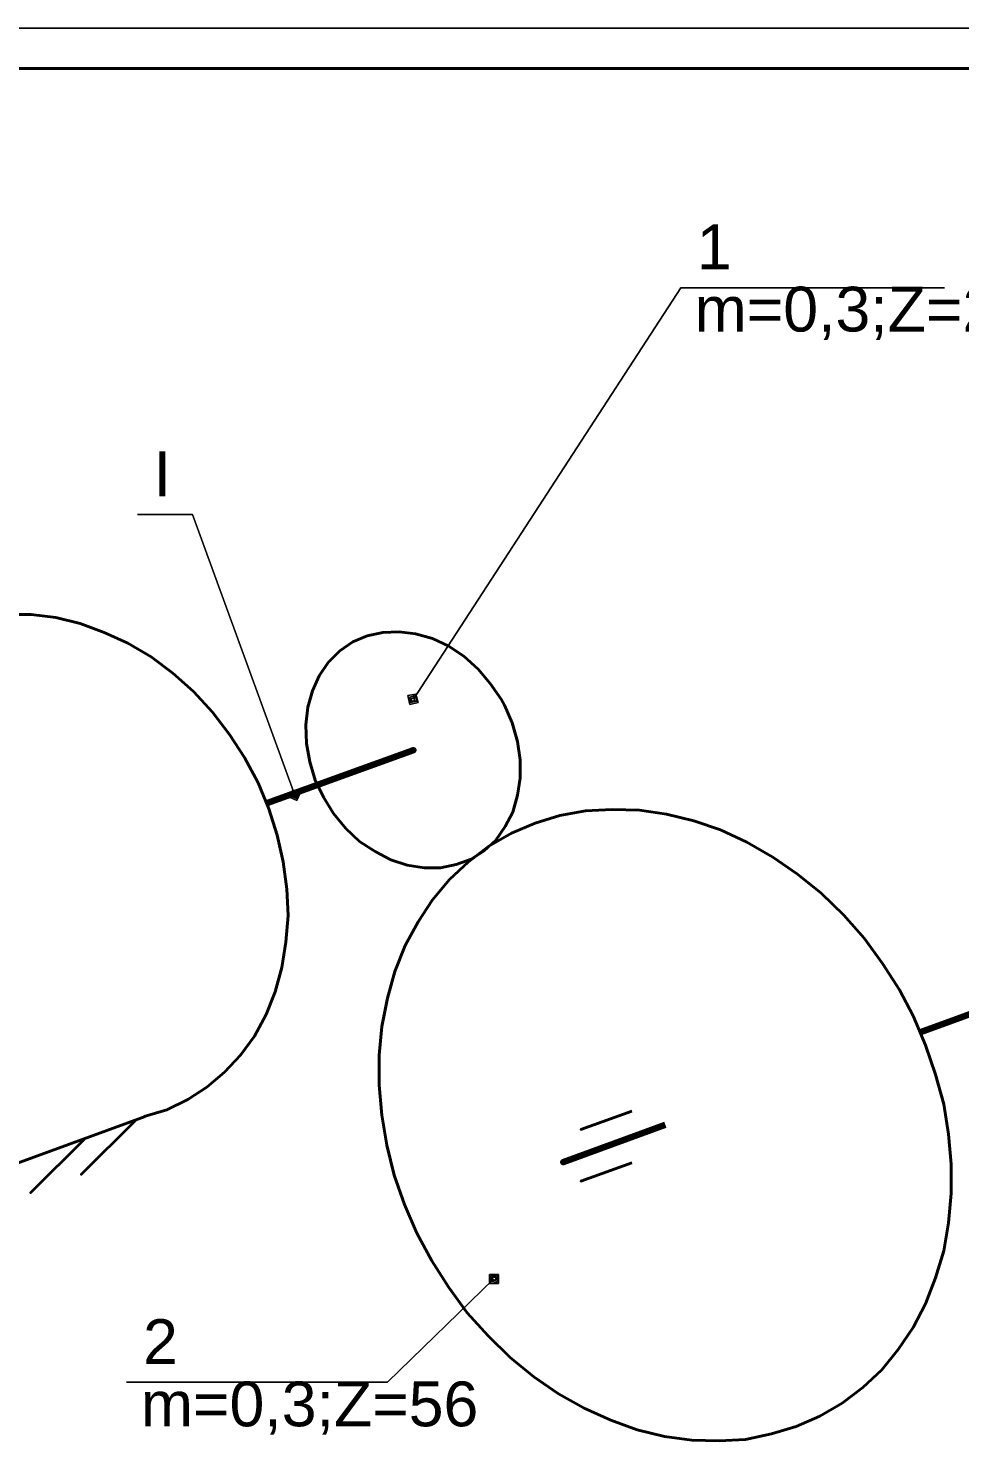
# Model space of a CAD drawing. Header units: millimetres. Extents: x 1 to 625, y 0 to 421.
# Drawn here: x 202.1 to 317.9, y 244.9 to 420.5 of the extents above; entities that cross this region are included whole.
import ezdxf

# ---------------------------------------------------------------- set-up
doc = ezdxf.new("R2010")
doc.units = ezdxf.units.MM
doc.layers.add('PDF _Геометрия', color=7, linetype='Continuous')
doc.layers.add('PDF _Текст', color=7, linetype='Continuous')
doc.layers.add('PDF _Сплошная заливка', color=7, linetype='Continuous', true_color=0xffffff)
doc.styles.add('PDF Arial', font='arial.ttf')

msp = doc.modelspace()

# ---------------------------------------------------------------- hatches: boundary and pattern name
at = {"layer": 'PDF _Сплошная заливка', "transparency": 33554559}
h = msp.add_hatch(color=256, dxfattribs=at)
h.paths.add_polyline_path([(285.16, 395.31), (289.14, 395.31)], flags=0)
h.paths.add_polyline_path([(285.16, 395.22), (289.14, 395.22)], flags=0)
h.paths.add_polyline_path([(285.16, 395.14), (289.14, 395.14)], flags=0)
h.paths.add_polyline_path([(285.16, 395.05), (289.14, 395.05)], flags=0)
h.paths.add_polyline_path([(285.16, 394.97), (289.14, 394.97)], flags=0)
h.paths.add_polyline_path([(285.16, 394.89), (289.14, 394.89)], flags=0)
h.paths.add_polyline_path([(285.16, 394.8), (289.14, 394.8)], flags=0)
h.paths.add_polyline_path([(285.16, 394.72), (289.14, 394.72)], flags=0)
h.paths.add_polyline_path([(285.16, 394.63), (289.14, 394.63)], flags=0)
h.paths.add_polyline_path([(285.16, 394.55), (289.14, 394.55)], flags=0)
h.paths.add_polyline_path([(285.16, 394.46), (289.14, 394.46)], flags=0)
h.paths.add_polyline_path([(285.16, 394.38), (289.14, 394.38)], flags=0)
h.paths.add_polyline_path([(285.16, 394.29), (289.14, 394.29)], flags=0)
h.paths.add_polyline_path([(285.16, 394.21), (289.14, 394.21)], flags=0)
h.paths.add_polyline_path([(285.16, 394.12), (289.14, 394.12)], flags=0)
h.paths.add_polyline_path([(285.16, 394.04), (289.14, 394.04)], flags=0)
h.paths.add_polyline_path([(285.16, 393.95), (289.14, 393.95)], flags=0)
h.paths.add_polyline_path([(285.16, 393.87), (289.14, 393.87)], flags=0)
h.paths.add_polyline_path([(285.16, 393.78), (289.14, 393.78)], flags=0)
h.paths.add_polyline_path([(285.16, 393.7), (289.14, 393.7)], flags=0)
h.paths.add_polyline_path([(285.16, 393.62), (289.14, 393.62)], flags=0)
h.paths.add_polyline_path([(285.16, 393.53), (289.14, 393.53)], flags=0)
h.paths.add_polyline_path([(285.16, 393.45), (289.14, 393.45)], flags=0)
h.paths.add_polyline_path([(285.16, 393.36), (289.14, 393.36)], flags=0)
h.paths.add_polyline_path([(285.16, 393.28), (289.14, 393.28)], flags=0)
h.paths.add_polyline_path([(285.16, 393.19), (289.14, 393.19)], flags=0)
h.paths.add_polyline_path([(285.16, 393.11), (289.14, 393.11)], flags=0)
h.paths.add_polyline_path([(285.16, 393.02), (289.14, 393.02)], flags=0)
h.paths.add_polyline_path([(285.16, 392.94), (289.14, 392.94)], flags=0)
h.paths.add_polyline_path([(285.16, 392.85), (289.14, 392.85)], flags=0)
h.paths.add_polyline_path([(285.16, 392.77), (289.14, 392.77)], flags=0)
h.paths.add_polyline_path([(285.16, 392.68), (289.14, 392.68)], flags=0)
h.paths.add_polyline_path([(285.16, 392.6), (289.14, 392.6)], flags=0)
h.paths.add_polyline_path([(285.16, 392.51), (289.14, 392.51)], flags=0)
h.paths.add_polyline_path([(285.16, 392.43), (289.14, 392.43)], flags=0)
h.paths.add_polyline_path([(285.16, 392.35), (289.14, 392.35)], flags=0)
h.paths.add_polyline_path([(285.16, 392.26), (289.14, 392.26)], flags=0)
h.paths.add_polyline_path([(285.16, 392.18), (289.14, 392.18)], flags=0)
h.paths.add_polyline_path([(285.16, 392.09), (289.14, 392.09)], flags=0)
h.paths.add_polyline_path([(285.16, 392.01), (289.14, 392.01)], flags=0)
h.paths.add_polyline_path([(285.16, 391.92), (289.14, 391.92)], flags=0)
h.paths.add_polyline_path([(285.16, 391.84), (289.14, 391.84)], flags=0)
h.paths.add_polyline_path([(285.16, 391.75), (289.14, 391.75)], flags=0)
h.paths.add_polyline_path([(285.16, 391.67), (289.14, 391.67)], flags=0)
h.paths.add_polyline_path([(285.16, 391.58), (289.14, 391.58)], flags=0)
h.paths.add_polyline_path([(285.16, 391.5), (289.14, 391.5)], flags=0)
h.paths.add_polyline_path([(285.16, 391.41), (289.14, 391.41)], flags=0)
h.paths.add_polyline_path([(285.16, 391.33), (289.14, 391.33)], flags=0)
h.paths.add_polyline_path([(285.16, 391.24), (289.14, 391.24)], flags=0)
h.paths.add_polyline_path([(285.16, 391.16), (289.14, 391.16)], flags=0)
h.paths.add_polyline_path([(285.16, 391.08), (289.14, 391.08)], flags=0)
h.paths.add_polyline_path([(285.16, 390.99), (289.14, 390.99)], flags=0)
h.paths.add_polyline_path([(285.16, 390.91), (289.14, 390.91)], flags=0)
h.paths.add_polyline_path([(285.16, 390.82), (289.14, 390.82)], flags=0)
h.paths.add_polyline_path([(285.16, 390.74), (289.14, 390.74)], flags=0)
h.paths.add_polyline_path([(285.16, 390.65), (289.14, 390.65)], flags=0)
h.paths.add_polyline_path([(285.16, 390.57), (289.14, 390.57)], flags=0)
h.paths.add_polyline_path([(285.16, 390.48), (289.14, 390.48)], flags=0)
h.paths.add_polyline_path([(285.16, 390.4), (289.14, 390.4)], flags=0)
h.paths.add_polyline_path([(285.16, 390.31), (289.14, 390.31)], flags=0)
h.paths.add_polyline_path([(285.16, 390.23), (289.14, 390.23)], flags=0)
h.paths.add_polyline_path([(285.16, 390.14), (289.14, 390.14)], flags=0)
h.paths.add_polyline_path([(285.16, 390.06), (289.14, 390.06)], flags=0)
h.paths.add_polyline_path([(285.16, 389.97), (289.14, 389.97)], flags=0)
h.paths.add_polyline_path([(285.16, 389.89), (289.14, 389.89)], flags=0)
h.paths.add_polyline_path([(285.16, 389.81), (289.14, 389.81)], flags=0)
h.paths.add_polyline_path([(285.16, 389.72), (289.14, 389.72)], flags=0)
h.paths.add_polyline_path([(285.16, 389.64), (289.14, 389.64)], flags=0)
h.paths.add_polyline_path([(285.16, 389.55), (289.14, 389.55)], flags=0)
h.paths.add_polyline_path([(285.16, 389.47), (289.14, 389.47)], flags=0)
h.paths.add_polyline_path([(285.16, 389.38), (289.14, 389.38)], flags=0)
h = msp.add_hatch(color=256, dxfattribs=at)
h.paths.add_polyline_path([(285.16, 387.27), (314.03, 387.27)], flags=0)
h.paths.add_polyline_path([(285.16, 387.18), (314.03, 387.18)], flags=0)
h.paths.add_polyline_path([(285.16, 387.1), (314.03, 387.1)], flags=0)
h.paths.add_polyline_path([(285.16, 387.01), (314.03, 387.01)], flags=0)
h.paths.add_polyline_path([(285.16, 386.93), (314.03, 386.93)], flags=0)
h.paths.add_polyline_path([(285.16, 386.84), (314.03, 386.84)], flags=0)
h.paths.add_polyline_path([(285.16, 386.76), (314.03, 386.76)], flags=0)
h.paths.add_polyline_path([(285.16, 386.67), (314.03, 386.67)], flags=0)
h.paths.add_polyline_path([(285.16, 386.59), (314.03, 386.59)], flags=0)
h.paths.add_polyline_path([(285.16, 386.5), (314.03, 386.5)], flags=0)
h.paths.add_polyline_path([(285.16, 386.42), (314.03, 386.42)], flags=0)
h.paths.add_polyline_path([(285.16, 386.33), (314.03, 386.33)], flags=0)
h.paths.add_polyline_path([(285.16, 386.25), (314.03, 386.25)], flags=0)
h.paths.add_polyline_path([(285.16, 386.16), (314.03, 386.16)], flags=0)
h.paths.add_polyline_path([(285.16, 386.08), (314.03, 386.08)], flags=0)
h.paths.add_polyline_path([(285.16, 386), (314.03, 386)], flags=0)
h.paths.add_polyline_path([(285.16, 385.91), (314.03, 385.91)], flags=0)
h.paths.add_polyline_path([(285.16, 385.83), (314.03, 385.83)], flags=0)
h.paths.add_polyline_path([(285.16, 385.74), (314.03, 385.74)], flags=0)
h.paths.add_polyline_path([(285.16, 385.66), (314.03, 385.66)], flags=0)
h.paths.add_polyline_path([(285.16, 385.57), (314.03, 385.57)], flags=0)
h.paths.add_polyline_path([(285.16, 385.49), (314.03, 385.49)], flags=0)
h.paths.add_polyline_path([(285.16, 385.4), (314.03, 385.4)], flags=0)
h.paths.add_polyline_path([(285.16, 385.32), (314.03, 385.32)], flags=0)
h.paths.add_polyline_path([(285.16, 385.23), (314.03, 385.23)], flags=0)
h.paths.add_polyline_path([(285.16, 385.15), (314.03, 385.15)], flags=0)
h.paths.add_polyline_path([(285.16, 385.06), (314.03, 385.06)], flags=0)
h.paths.add_polyline_path([(285.16, 384.98), (314.03, 384.98)], flags=0)
h.paths.add_polyline_path([(285.16, 384.89), (314.03, 384.89)], flags=0)
h.paths.add_polyline_path([(285.16, 384.81), (314.03, 384.81)], flags=0)
h.paths.add_polyline_path([(285.16, 384.73), (314.03, 384.73)], flags=0)
h.paths.add_polyline_path([(285.16, 384.64), (314.03, 384.64)], flags=0)
h.paths.add_polyline_path([(285.16, 384.56), (314.03, 384.56)], flags=0)
h.paths.add_polyline_path([(285.16, 384.47), (314.03, 384.47)], flags=0)
h.paths.add_polyline_path([(285.16, 384.39), (314.03, 384.39)], flags=0)
h.paths.add_polyline_path([(285.16, 384.3), (314.03, 384.3)], flags=0)
h.paths.add_polyline_path([(285.16, 384.22), (314.03, 384.22)], flags=0)
h.paths.add_polyline_path([(285.16, 384.13), (314.03, 384.13)], flags=0)
h.paths.add_polyline_path([(285.16, 384.05), (314.03, 384.05)], flags=0)
h.paths.add_polyline_path([(285.16, 383.96), (314.03, 383.96)], flags=0)
h.paths.add_polyline_path([(285.16, 383.88), (314.03, 383.88)], flags=0)
h.paths.add_polyline_path([(285.16, 383.79), (314.03, 383.79)], flags=0)
h.paths.add_polyline_path([(285.16, 383.71), (314.03, 383.71)], flags=0)
h.paths.add_polyline_path([(285.16, 383.62), (314.03, 383.62)], flags=0)
h.paths.add_polyline_path([(285.16, 383.54), (314.03, 383.54)], flags=0)
h.paths.add_polyline_path([(285.16, 383.46), (314.03, 383.46)], flags=0)
h.paths.add_polyline_path([(285.16, 383.37), (314.03, 383.37)], flags=0)
h.paths.add_polyline_path([(285.16, 383.29), (314.03, 383.29)], flags=0)
h.paths.add_polyline_path([(285.16, 383.2), (314.03, 383.2)], flags=0)
h.paths.add_polyline_path([(285.16, 383.12), (314.03, 383.12)], flags=0)
h.paths.add_polyline_path([(285.16, 383.03), (314.03, 383.03)], flags=0)
h.paths.add_polyline_path([(285.16, 382.95), (314.03, 382.95)], flags=0)
h.paths.add_polyline_path([(285.16, 382.86), (314.03, 382.86)], flags=0)
h.paths.add_polyline_path([(285.16, 382.78), (314.03, 382.78)], flags=0)
h.paths.add_polyline_path([(285.16, 382.69), (314.03, 382.69)], flags=0)
h.paths.add_polyline_path([(285.16, 382.61), (314.03, 382.61)], flags=0)
h.paths.add_polyline_path([(285.16, 382.52), (314.03, 382.52)], flags=0)
h.paths.add_polyline_path([(285.16, 382.44), (314.03, 382.44)], flags=0)
h.paths.add_polyline_path([(285.16, 382.35), (314.03, 382.35)], flags=0)
h.paths.add_polyline_path([(285.16, 382.27), (314.03, 382.27)], flags=0)
h.paths.add_polyline_path([(285.16, 382.19), (314.03, 382.19)], flags=0)
h.paths.add_polyline_path([(285.16, 382.1), (314.03, 382.1)], flags=0)
h.paths.add_polyline_path([(285.16, 382.02), (314.03, 382.02)], flags=0)
h.paths.add_polyline_path([(285.16, 381.93), (314.03, 381.93)], flags=0)
h.paths.add_polyline_path([(285.16, 381.85), (314.03, 381.85)], flags=0)
h.paths.add_polyline_path([(285.16, 381.76), (314.03, 381.76)], flags=0)
h.paths.add_polyline_path([(285.16, 381.68), (314.03, 381.68)], flags=0)
h.paths.add_polyline_path([(285.16, 381.59), (314.03, 381.59)], flags=0)
h.paths.add_polyline_path([(285.16, 381.51), (314.03, 381.51)], flags=0)
h.paths.add_polyline_path([(285.16, 381.42), (314.03, 381.42)], flags=0)
h.paths.add_polyline_path([(285.16, 381.34), (314.03, 381.34)], flags=0)
h = msp.add_hatch(color=256, dxfattribs=at)
h.paths.add_polyline_path([(217.68, 367.11), (220.56, 367.11)], flags=0)
h.paths.add_polyline_path([(217.68, 367.03), (220.56, 367.03)], flags=0)
h.paths.add_polyline_path([(217.68, 366.95), (220.56, 366.95)], flags=0)
h.paths.add_polyline_path([(217.68, 366.86), (220.56, 366.86)], flags=0)
h.paths.add_polyline_path([(217.68, 366.78), (220.56, 366.78)], flags=0)
h.paths.add_polyline_path([(217.68, 366.69), (220.56, 366.69)], flags=0)
h.paths.add_polyline_path([(217.68, 366.61), (220.56, 366.61)], flags=0)
h.paths.add_polyline_path([(217.68, 366.52), (220.56, 366.52)], flags=0)
h.paths.add_polyline_path([(217.68, 366.44), (220.56, 366.44)], flags=0)
h.paths.add_polyline_path([(217.68, 366.35), (220.56, 366.35)], flags=0)
h.paths.add_polyline_path([(217.68, 366.27), (220.56, 366.27)], flags=0)
h.paths.add_polyline_path([(217.68, 366.18), (220.56, 366.18)], flags=0)
h.paths.add_polyline_path([(217.68, 366.1), (220.56, 366.1)], flags=0)
h.paths.add_polyline_path([(217.68, 366.01), (220.56, 366.01)], flags=0)
h.paths.add_polyline_path([(217.68, 365.93), (220.56, 365.93)], flags=0)
h.paths.add_polyline_path([(217.68, 365.84), (220.56, 365.84)], flags=0)
h.paths.add_polyline_path([(217.68, 365.76), (220.56, 365.76)], flags=0)
h.paths.add_polyline_path([(217.68, 365.68), (220.56, 365.68)], flags=0)
h.paths.add_polyline_path([(217.68, 365.59), (220.56, 365.59)], flags=0)
h.paths.add_polyline_path([(217.68, 365.51), (220.56, 365.51)], flags=0)
h.paths.add_polyline_path([(217.68, 365.42), (220.56, 365.42)], flags=0)
h.paths.add_polyline_path([(217.68, 365.34), (220.56, 365.34)], flags=0)
h.paths.add_polyline_path([(217.68, 365.25), (220.56, 365.25)], flags=0)
h.paths.add_polyline_path([(217.68, 365.17), (220.56, 365.17)], flags=0)
h.paths.add_polyline_path([(217.68, 365.08), (220.56, 365.08)], flags=0)
h.paths.add_polyline_path([(217.68, 365), (220.56, 365)], flags=0)
h.paths.add_polyline_path([(217.68, 364.91), (220.56, 364.91)], flags=0)
h.paths.add_polyline_path([(217.68, 364.83), (220.56, 364.83)], flags=0)
h.paths.add_polyline_path([(217.68, 364.74), (220.56, 364.74)], flags=0)
h.paths.add_polyline_path([(217.68, 364.66), (220.56, 364.66)], flags=0)
h.paths.add_polyline_path([(217.68, 364.57), (220.56, 364.57)], flags=0)
h.paths.add_polyline_path([(217.68, 364.49), (220.56, 364.49)], flags=0)
h.paths.add_polyline_path([(217.68, 364.41), (220.56, 364.41)], flags=0)
h.paths.add_polyline_path([(217.68, 364.32), (220.56, 364.32)], flags=0)
h.paths.add_polyline_path([(217.68, 364.24), (220.56, 364.24)], flags=0)
h.paths.add_polyline_path([(217.68, 364.15), (220.56, 364.15)], flags=0)
h.paths.add_polyline_path([(217.68, 364.07), (220.56, 364.07)], flags=0)
h.paths.add_polyline_path([(217.68, 363.98), (220.56, 363.98)], flags=0)
h.paths.add_polyline_path([(217.68, 363.9), (220.56, 363.9)], flags=0)
h.paths.add_polyline_path([(217.68, 363.81), (220.56, 363.81)], flags=0)
h.paths.add_polyline_path([(217.68, 363.73), (220.56, 363.73)], flags=0)
h.paths.add_polyline_path([(217.68, 363.64), (220.56, 363.64)], flags=0)
h.paths.add_polyline_path([(217.68, 363.56), (220.56, 363.56)], flags=0)
h.paths.add_polyline_path([(217.68, 363.47), (220.56, 363.47)], flags=0)
h.paths.add_polyline_path([(217.68, 363.39), (220.56, 363.39)], flags=0)
h.paths.add_polyline_path([(217.68, 363.3), (220.56, 363.3)], flags=0)
h.paths.add_polyline_path([(217.68, 363.22), (220.56, 363.22)], flags=0)
h.paths.add_polyline_path([(217.68, 363.14), (220.56, 363.14)], flags=0)
h.paths.add_polyline_path([(217.68, 363.05), (220.56, 363.05)], flags=0)
h.paths.add_polyline_path([(217.68, 362.97), (220.56, 362.97)], flags=0)
h.paths.add_polyline_path([(217.68, 362.88), (220.56, 362.88)], flags=0)
h.paths.add_polyline_path([(217.68, 362.8), (220.56, 362.8)], flags=0)
h.paths.add_polyline_path([(217.68, 362.71), (220.56, 362.71)], flags=0)
h.paths.add_polyline_path([(217.68, 362.63), (220.56, 362.63)], flags=0)
h.paths.add_polyline_path([(217.68, 362.54), (220.56, 362.54)], flags=0)
h.paths.add_polyline_path([(217.68, 362.46), (220.56, 362.46)], flags=0)
h.paths.add_polyline_path([(217.68, 362.37), (220.56, 362.37)], flags=0)
h.paths.add_polyline_path([(217.68, 362.29), (220.56, 362.29)], flags=0)
h.paths.add_polyline_path([(217.68, 362.2), (220.56, 362.2)], flags=0)
h.paths.add_polyline_path([(217.68, 362.12), (220.56, 362.12)], flags=0)
h.paths.add_polyline_path([(217.68, 362.03), (220.56, 362.03)], flags=0)
h.paths.add_polyline_path([(217.68, 361.95), (220.56, 361.95)], flags=0)
h.paths.add_polyline_path([(217.68, 361.87), (220.56, 361.87)], flags=0)
h.paths.add_polyline_path([(217.68, 361.78), (220.56, 361.78)], flags=0)
h.paths.add_polyline_path([(217.68, 361.7), (220.56, 361.7)], flags=0)
h.paths.add_polyline_path([(217.68, 361.61), (220.56, 361.61)], flags=0)
h.paths.add_polyline_path([(217.68, 361.53), (220.56, 361.53)], flags=0)
h.paths.add_polyline_path([(217.68, 361.44), (220.56, 361.44)], flags=0)
h.paths.add_polyline_path([(217.68, 361.36), (220.56, 361.36)], flags=0)
h.paths.add_polyline_path([(217.68, 361.27), (220.56, 361.27)], flags=0)
h.paths.add_polyline_path([(217.68, 361.19), (220.56, 361.19)], flags=0)
h = msp.add_hatch(color=256, dxfattribs=at)
h.paths.add_polyline_path([(216.32, 259.25), (221.32, 259.25)], flags=0)
h.paths.add_polyline_path([(216.32, 259.16), (221.32, 259.16)], flags=0)
h.paths.add_polyline_path([(216.32, 259.08), (221.32, 259.08)], flags=0)
h.paths.add_polyline_path([(216.32, 259), (221.32, 259)], flags=0)
h.paths.add_polyline_path([(216.32, 258.91), (221.32, 258.91)], flags=0)
h.paths.add_polyline_path([(216.32, 258.83), (221.32, 258.83)], flags=0)
h.paths.add_polyline_path([(216.32, 258.74), (221.32, 258.74)], flags=0)
h.paths.add_polyline_path([(216.32, 258.66), (221.32, 258.66)], flags=0)
h.paths.add_polyline_path([(216.32, 258.57), (221.32, 258.57)], flags=0)
h.paths.add_polyline_path([(216.32, 258.49), (221.32, 258.49)], flags=0)
h.paths.add_polyline_path([(216.32, 258.4), (221.32, 258.4)], flags=0)
h.paths.add_polyline_path([(216.32, 258.32), (221.32, 258.32)], flags=0)
h.paths.add_polyline_path([(216.32, 258.23), (221.32, 258.23)], flags=0)
h.paths.add_polyline_path([(216.32, 258.15), (221.32, 258.15)], flags=0)
h.paths.add_polyline_path([(216.32, 258.06), (221.32, 258.06)], flags=0)
h.paths.add_polyline_path([(216.32, 257.98), (221.32, 257.98)], flags=0)
h.paths.add_polyline_path([(216.32, 257.89), (221.32, 257.89)], flags=0)
h.paths.add_polyline_path([(216.32, 257.81), (221.32, 257.81)], flags=0)
h.paths.add_polyline_path([(216.32, 257.73), (221.32, 257.73)], flags=0)
h.paths.add_polyline_path([(216.32, 257.64), (221.32, 257.64)], flags=0)
h.paths.add_polyline_path([(216.32, 257.56), (221.32, 257.56)], flags=0)
h.paths.add_polyline_path([(216.32, 257.47), (221.32, 257.47)], flags=0)
h.paths.add_polyline_path([(216.32, 257.39), (221.32, 257.39)], flags=0)
h.paths.add_polyline_path([(216.32, 257.3), (221.32, 257.3)], flags=0)
h.paths.add_polyline_path([(216.32, 257.22), (221.32, 257.22)], flags=0)
h.paths.add_polyline_path([(216.32, 257.13), (221.32, 257.13)], flags=0)
h.paths.add_polyline_path([(216.32, 257.05), (221.32, 257.05)], flags=0)
h.paths.add_polyline_path([(216.32, 256.96), (221.32, 256.96)], flags=0)
h.paths.add_polyline_path([(216.32, 256.88), (221.32, 256.88)], flags=0)
h.paths.add_polyline_path([(216.32, 256.79), (221.32, 256.79)], flags=0)
h.paths.add_polyline_path([(216.32, 256.71), (221.32, 256.71)], flags=0)
h.paths.add_polyline_path([(216.32, 256.62), (221.32, 256.62)], flags=0)
h.paths.add_polyline_path([(216.32, 256.54), (221.32, 256.54)], flags=0)
h.paths.add_polyline_path([(216.32, 256.46), (221.32, 256.46)], flags=0)
h.paths.add_polyline_path([(216.32, 256.37), (221.32, 256.37)], flags=0)
h.paths.add_polyline_path([(216.32, 256.29), (221.32, 256.29)], flags=0)
h.paths.add_polyline_path([(216.32, 256.2), (221.32, 256.2)], flags=0)
h.paths.add_polyline_path([(216.32, 256.12), (221.32, 256.12)], flags=0)
h.paths.add_polyline_path([(216.32, 256.03), (221.32, 256.03)], flags=0)
h.paths.add_polyline_path([(216.32, 255.95), (221.32, 255.95)], flags=0)
h.paths.add_polyline_path([(216.32, 255.86), (221.32, 255.86)], flags=0)
h.paths.add_polyline_path([(216.32, 255.78), (221.32, 255.78)], flags=0)
h.paths.add_polyline_path([(216.32, 255.69), (221.32, 255.69)], flags=0)
h.paths.add_polyline_path([(216.32, 255.61), (221.32, 255.61)], flags=0)
h.paths.add_polyline_path([(216.32, 255.52), (221.32, 255.52)], flags=0)
h.paths.add_polyline_path([(216.32, 255.44), (221.32, 255.44)], flags=0)
h.paths.add_polyline_path([(216.32, 255.35), (221.32, 255.35)], flags=0)
h.paths.add_polyline_path([(216.32, 255.27), (221.32, 255.27)], flags=0)
h.paths.add_polyline_path([(216.32, 255.19), (221.32, 255.19)], flags=0)
h.paths.add_polyline_path([(216.32, 255.1), (221.32, 255.1)], flags=0)
h.paths.add_polyline_path([(216.32, 255.02), (221.32, 255.02)], flags=0)
h.paths.add_polyline_path([(216.32, 254.93), (221.32, 254.93)], flags=0)
h.paths.add_polyline_path([(216.32, 254.85), (221.32, 254.85)], flags=0)
h.paths.add_polyline_path([(216.32, 254.76), (221.32, 254.76)], flags=0)
h.paths.add_polyline_path([(216.32, 254.68), (221.32, 254.68)], flags=0)
h.paths.add_polyline_path([(216.32, 254.59), (221.32, 254.59)], flags=0)
h.paths.add_polyline_path([(216.32, 254.51), (221.32, 254.51)], flags=0)
h.paths.add_polyline_path([(216.32, 254.42), (221.32, 254.42)], flags=0)
h.paths.add_polyline_path([(216.32, 254.34), (221.32, 254.34)], flags=0)
h.paths.add_polyline_path([(216.32, 254.25), (221.32, 254.25)], flags=0)
h.paths.add_polyline_path([(216.32, 254.17), (221.32, 254.17)], flags=0)
h.paths.add_polyline_path([(216.32, 254.08), (221.32, 254.08)], flags=0)
h.paths.add_polyline_path([(216.32, 254), (221.32, 254)], flags=0)
h.paths.add_polyline_path([(216.32, 253.92), (221.32, 253.92)], flags=0)
h.paths.add_polyline_path([(216.32, 253.83), (221.32, 253.83)], flags=0)
h.paths.add_polyline_path([(216.32, 253.75), (221.32, 253.75)], flags=0)
h.paths.add_polyline_path([(216.32, 253.66), (221.32, 253.66)], flags=0)
h.paths.add_polyline_path([(216.32, 253.58), (221.32, 253.58)], flags=0)
h.paths.add_polyline_path([(216.32, 253.49), (221.32, 253.49)], flags=0)
h.paths.add_polyline_path([(216.32, 253.41), (221.32, 253.41)], flags=0)
h.paths.add_polyline_path([(216.32, 253.32), (221.32, 253.32)], flags=0)
h.paths.add_polyline_path([(216.32, 253.24), (221.32, 253.24)], flags=0)
h = msp.add_hatch(color=256, dxfattribs=at)
h.paths.add_polyline_path([(216.32, 251.21), (244.77, 251.21)], flags=0)
h.paths.add_polyline_path([(216.32, 251.12), (244.77, 251.12)], flags=0)
h.paths.add_polyline_path([(216.32, 251.04), (244.77, 251.04)], flags=0)
h.paths.add_polyline_path([(216.32, 250.95), (244.77, 250.95)], flags=0)
h.paths.add_polyline_path([(216.32, 250.87), (244.77, 250.87)], flags=0)
h.paths.add_polyline_path([(216.32, 250.78), (244.77, 250.78)], flags=0)
h.paths.add_polyline_path([(216.32, 250.7), (244.77, 250.7)], flags=0)
h.paths.add_polyline_path([(216.32, 250.61), (244.77, 250.61)], flags=0)
h.paths.add_polyline_path([(216.32, 250.53), (244.77, 250.53)], flags=0)
h.paths.add_polyline_path([(216.32, 250.44), (244.77, 250.44)], flags=0)
h.paths.add_polyline_path([(216.32, 250.36), (244.77, 250.36)], flags=0)
h.paths.add_polyline_path([(216.32, 250.27), (244.77, 250.27)], flags=0)
h.paths.add_polyline_path([(216.32, 250.19), (244.77, 250.19)], flags=0)
h.paths.add_polyline_path([(216.32, 250.11), (244.77, 250.11)], flags=0)
h.paths.add_polyline_path([(216.32, 250.02), (244.77, 250.02)], flags=0)
h.paths.add_polyline_path([(216.32, 249.94), (244.77, 249.94)], flags=0)
h.paths.add_polyline_path([(216.32, 249.85), (244.77, 249.85)], flags=0)
h.paths.add_polyline_path([(216.32, 249.77), (244.77, 249.77)], flags=0)
h.paths.add_polyline_path([(216.32, 249.68), (244.77, 249.68)], flags=0)
h.paths.add_polyline_path([(216.32, 249.6), (244.77, 249.6)], flags=0)
h.paths.add_polyline_path([(216.32, 249.51), (244.77, 249.51)], flags=0)
h.paths.add_polyline_path([(216.32, 249.43), (244.77, 249.43)], flags=0)
h.paths.add_polyline_path([(216.32, 249.34), (244.77, 249.34)], flags=0)
h.paths.add_polyline_path([(216.32, 249.26), (244.77, 249.26)], flags=0)
h.paths.add_polyline_path([(216.32, 249.17), (244.77, 249.17)], flags=0)
h.paths.add_polyline_path([(216.32, 249.09), (244.77, 249.09)], flags=0)
h.paths.add_polyline_path([(216.32, 249), (244.77, 249)], flags=0)
h.paths.add_polyline_path([(216.32, 248.92), (244.77, 248.92)], flags=0)
h.paths.add_polyline_path([(216.32, 248.84), (244.77, 248.84)], flags=0)
h.paths.add_polyline_path([(216.32, 248.75), (244.77, 248.75)], flags=0)
h.paths.add_polyline_path([(216.32, 248.67), (244.77, 248.67)], flags=0)
h.paths.add_polyline_path([(216.32, 248.58), (244.77, 248.58)], flags=0)
h.paths.add_polyline_path([(216.32, 248.5), (244.77, 248.5)], flags=0)
h.paths.add_polyline_path([(216.32, 248.41), (244.77, 248.41)], flags=0)
h.paths.add_polyline_path([(216.32, 248.33), (244.77, 248.33)], flags=0)
h.paths.add_polyline_path([(216.32, 248.24), (244.77, 248.24)], flags=0)
h.paths.add_polyline_path([(216.32, 248.16), (244.77, 248.16)], flags=0)
h.paths.add_polyline_path([(216.32, 248.07), (244.77, 248.07)], flags=0)
h.paths.add_polyline_path([(216.32, 247.99), (244.77, 247.99)], flags=0)
h.paths.add_polyline_path([(216.32, 247.9), (244.77, 247.9)], flags=0)
h.paths.add_polyline_path([(216.32, 247.82), (244.77, 247.82)], flags=0)
h.paths.add_polyline_path([(216.32, 247.73), (244.77, 247.73)], flags=0)
h.paths.add_polyline_path([(216.32, 247.65), (244.77, 247.65)], flags=0)
h.paths.add_polyline_path([(216.32, 247.57), (244.77, 247.57)], flags=0)
h.paths.add_polyline_path([(216.32, 247.48), (244.77, 247.48)], flags=0)
h.paths.add_polyline_path([(216.32, 247.4), (244.77, 247.4)], flags=0)
h.paths.add_polyline_path([(216.32, 247.31), (244.77, 247.31)], flags=0)
h.paths.add_polyline_path([(216.32, 247.23), (244.77, 247.23)], flags=0)
h.paths.add_polyline_path([(216.32, 247.14), (244.77, 247.14)], flags=0)
h.paths.add_polyline_path([(216.32, 247.06), (244.77, 247.06)], flags=0)
h.paths.add_polyline_path([(216.32, 246.97), (244.77, 246.97)], flags=0)
h.paths.add_polyline_path([(216.32, 246.89), (244.77, 246.89)], flags=0)
h.paths.add_polyline_path([(216.32, 246.8), (244.77, 246.8)], flags=0)
h.paths.add_polyline_path([(216.32, 246.72), (244.77, 246.72)], flags=0)
h.paths.add_polyline_path([(216.32, 246.63), (244.77, 246.63)], flags=0)
h.paths.add_polyline_path([(216.32, 246.55), (244.77, 246.55)], flags=0)
h.paths.add_polyline_path([(216.32, 246.46), (244.77, 246.46)], flags=0)
h.paths.add_polyline_path([(216.32, 246.38), (244.77, 246.38)], flags=0)
h.paths.add_polyline_path([(216.32, 246.3), (244.77, 246.3)], flags=0)
h.paths.add_polyline_path([(216.32, 246.21), (244.77, 246.21)], flags=0)
h.paths.add_polyline_path([(216.32, 246.13), (244.77, 246.13)], flags=0)
h.paths.add_polyline_path([(216.32, 246.04), (244.77, 246.04)], flags=0)
h.paths.add_polyline_path([(216.32, 245.96), (244.77, 245.96)], flags=0)
h.paths.add_polyline_path([(216.32, 245.87), (244.77, 245.87)], flags=0)
h.paths.add_polyline_path([(216.32, 245.79), (244.77, 245.79)], flags=0)
h.paths.add_polyline_path([(216.32, 245.7), (244.77, 245.7)], flags=0)
h.paths.add_polyline_path([(216.32, 245.62), (244.77, 245.62)], flags=0)
h.paths.add_polyline_path([(216.32, 245.53), (244.77, 245.53)], flags=0)
h.paths.add_polyline_path([(216.32, 245.45), (244.77, 245.45)], flags=0)
h.paths.add_polyline_path([(216.32, 245.36), (244.77, 245.36)], flags=0)
h.paths.add_polyline_path([(216.32, 245.28), (244.77, 245.28)], flags=0)

# ---------------------------------------------------------------- linework, layer by layer
at = {"layer": 'PDF _Геометрия', "lineweight": 18}
for points in [[(0.51, 420.54), (594.53, 420.54)], [(283.21, 388.28), (249.94, 337.14)], [(283.21, 388.28), (249.94, 337.14)], [(283.21, 388.28), (315.98, 388.28)], [(283.21, 388.28), (315.98, 388.28)], [(222.5, 360.09), (215.65, 360.09)], [(222.5, 360.09), (215.65, 360.09)], [(222.5, 360.09), (235.2, 325.2)], [(222.5, 360.09), (235.2, 325.2)], [(250.27, 337.74), (249.26, 337.57)], [(250.27, 337.74), (249.26, 337.57)], [(249.26, 337.57), (249.51, 336.47)], [(249.26, 337.57), (249.51, 336.47)], [(250.19, 337.57), (249.51, 337.4)], [(250.19, 337.57), (249.51, 337.4)], [(249.51, 337.4), (249.6, 336.72)], [(249.51, 337.4), (249.6, 336.72)], [(250.02, 337.31), (249.68, 337.23)], [(250.02, 337.31), (249.68, 337.23)], [(249.68, 337.23), (249.77, 336.89)], [(249.68, 337.23), (249.77, 336.89)], [(250.02, 337.31), (250.19, 337.57)], [(250.02, 337.31), (250.19, 337.57)], [(250.11, 336.97), (250.02, 337.31)], [(250.11, 336.97), (250.02, 337.31)], [(250.19, 337.57), (250.27, 337.74)], [(250.19, 337.57), (250.27, 337.74)], [(250.36, 336.89), (250.19, 337.57)], [(250.36, 336.89), (250.19, 337.57)], [(250.53, 336.72), (250.27, 337.74)], [(250.53, 336.72), (250.27, 337.74)], [(249.51, 336.47), (250.53, 336.72)], [(249.51, 336.47), (250.53, 336.72)], [(249.6, 336.72), (250.36, 336.89)], [(249.6, 336.72), (250.36, 336.89)], [(249.77, 336.89), (250.11, 336.97)], [(249.77, 336.89), (250.11, 336.97)], [(234.95, 325.88), (234.53, 324.95)], [(234.95, 325.88), (234.53, 324.95)], [(234.53, 324.95), (235.46, 324.53)], [(234.53, 324.95), (235.46, 324.53)], [(235.03, 325.71), (234.78, 325.04)], [(235.03, 325.71), (234.78, 325.04)], [(234.78, 325.04), (235.37, 324.78)], [(234.78, 325.04), (235.37, 324.78)], [(235.03, 325.71), (234.95, 325.88)], [(235.88, 325.46), (234.95, 325.88)], [(235.03, 325.71), (234.95, 325.88)], [(235.88, 325.46), (234.95, 325.88)], [(235.12, 325.46), (234.95, 325.12)], [(235.12, 325.46), (234.95, 325.12)], [(234.95, 325.12), (235.29, 324.95)], [(234.95, 325.12), (235.29, 324.95)], [(235.12, 325.46), (235.03, 325.71)], [(235.71, 325.37), (235.03, 325.71)], [(235.12, 325.46), (235.03, 325.71)], [(235.71, 325.37), (235.03, 325.71)], [(235.46, 325.29), (235.12, 325.46)], [(235.46, 325.29), (235.12, 325.46)], [(235.29, 324.95), (235.46, 325.29)], [(235.29, 324.95), (235.46, 325.29)], [(235.37, 324.78), (235.71, 325.37)], [(235.37, 324.78), (235.71, 325.37)], [(235.46, 324.53), (235.88, 325.46)], [(235.46, 324.53), (235.88, 325.46)], [(260.52, 265.6), (259.42, 265.6)], [(259.42, 265.6), (259.42, 264.5)], [(260.52, 265.6), (259.42, 265.6)], [(259.42, 265.6), (259.42, 264.5)], [(260.35, 265.43), (259.59, 265.43)], [(259.59, 265.43), (259.59, 264.75)], [(260.35, 265.43), (259.59, 265.43)], [(259.59, 265.43), (259.59, 264.75)], [(260.18, 265.26), (259.76, 265.26)], [(259.76, 265.26), (259.76, 264.92)], [(260.18, 265.26), (259.76, 265.26)], [(259.76, 265.26), (259.76, 264.92)], [(260.18, 264.92), (260.18, 265.26)], [(260.18, 264.92), (260.18, 265.26)], [(260.35, 264.67), (260.35, 265.43)], [(260.35, 264.67), (260.35, 265.43)], [(260.52, 264.5), (260.52, 265.6)], [(260.52, 264.5), (260.52, 265.6)], [(246.72, 252.22), (259.93, 265.09)], [(246.72, 252.22), (259.93, 265.09)], [(259.59, 264.75), (259.42, 264.5)], [(259.59, 264.75), (259.42, 264.5)], [(259.42, 264.5), (260.52, 264.5)], [(259.42, 264.5), (260.52, 264.5)], [(259.76, 264.92), (259.59, 264.75)], [(259.76, 264.92), (259.59, 264.75)], [(259.59, 264.75), (260.35, 264.67)], [(259.59, 264.75), (260.35, 264.67)], [(259.76, 264.92), (260.18, 264.92)], [(259.76, 264.92), (260.18, 264.92)], [(246.72, 252.22), (214.29, 252.22)], [(246.72, 252.22), (214.29, 252.22)]]:
    msp.add_lwpolyline(points, close=True, dxfattribs=at)
at = {"layer": 'PDF _Геометрия', "lineweight": 35}
for points in [[(20.49, 415.54), (589.53, 415.54)], [(202.44, 347.64), (199.47, 347.64)], [(205.49, 347.3), (202.44, 347.64)], [(208.53, 346.54), (205.49, 347.3)], [(211.5, 345.44), (208.53, 346.54)], [(214.46, 344.09), (211.5, 345.44)], [(242.4, 344.25), (240.79, 343.15)], [(244.18, 345.02), (242.4, 344.25)], [(246.13, 345.44), (244.18, 345.02)], [(248.16, 345.52), (246.13, 345.44)], [(250.19, 345.27), (248.16, 345.52)], [(252.31, 344.68), (250.19, 345.27)], [(254.25, 343.75), (252.31, 344.68)], [(217.34, 342.39), (214.46, 344.09)], [(240.79, 343.15), (239.35, 341.71)], [(256.2, 342.48), (254.25, 343.75)], [(257.98, 340.87), (256.2, 342.48)], [(220.05, 340.36), (217.34, 342.39)], [(239.35, 341.71), (238.25, 340.02)], [(259.5, 339.09), (257.98, 340.87)], [(222.59, 338.07), (220.05, 340.36)], [(238.25, 340.02), (237.41, 338.16)], [(260.86, 337.14), (259.5, 339.09)], [(224.96, 335.53), (222.59, 338.07)], [(237.41, 338.16), (236.81, 336.13)], [(227.08, 332.74), (224.96, 335.53)], [(236.81, 336.13), (236.56, 333.93)], [(261.28, 336.38), (260.86, 337.14)], [(262.21, 334.18), (261.28, 336.38)], [(236.56, 333.93), (236.64, 331.64)], [(262.89, 331.89), (262.21, 334.18)], [(228.94, 329.86), (227.08, 332.74)], [(263.23, 329.61), (262.89, 331.89)], [(236.64, 331.64), (237.07, 329.35)], [(230.63, 326.73), (228.94, 329.86)], [(237.07, 329.35), (237.74, 327.07)], [(263.23, 327.32), (263.23, 329.61)], [(231.99, 323.51), (230.63, 326.73)], [(237.74, 327.07), (238.76, 324.95)], [(262.89, 325.2), (263.23, 327.32)], [(238.76, 324.95), (240.03, 322.92)], [(262.3, 323.09), (262.89, 325.2)], [(233, 320.21), (231.99, 323.51)], [(271.36, 323.26), (268.14, 322.66)], [(274.66, 323.43), (271.36, 323.26)], [(278.05, 323.34), (274.66, 323.43)], [(281.43, 322.83), (278.05, 323.34)], [(240.03, 322.92), (241.55, 321.06)], [(261.37, 321.31), (262.3, 323.09)], [(265.09, 321.73), (262.13, 320.46)], [(268.14, 322.66), (265.09, 321.73)], [(284.82, 321.99), (281.43, 322.83)], [(288.12, 320.89), (284.82, 321.99)], [(233.76, 316.91), (233, 320.21)], [(241.55, 321.06), (243.25, 319.45)], [(258.74, 318.26), (260.18, 319.62)], [(262.13, 320.46), (259.33, 318.85)], [(260.18, 319.62), (261.37, 321.31)], [(291.42, 319.36), (288.12, 320.89)], [(243.25, 319.45), (245.19, 318.18)], [(245.19, 318.18), (247.14, 317.16)], [(259.33, 318.85), (256.79, 316.91)], [(257.13, 317.25), (258.74, 318.26)], [(294.64, 317.5), (291.42, 319.36)], [(234.19, 313.52), (233.76, 316.91)], [(247.14, 317.16), (249.17, 316.48)], [(249.17, 316.48), (251.29, 316.15)], [(251.29, 316.15), (253.32, 316.15)], [(253.32, 316.15), (255.27, 316.57)], [(256.79, 316.91), (254.42, 314.71)], [(255.27, 316.57), (257.13, 317.25)], [(297.69, 315.38), (294.64, 317.5)], [(254.42, 314.71), (252.31, 312.17)], [(300.65, 313.01), (297.69, 315.38)], [(234.36, 310.22), (234.19, 313.52)], [(303.45, 310.3), (300.65, 313.01)], [(252.31, 312.17), (250.53, 309.46)], [(234.1, 306.92), (234.36, 310.22)], [(250.53, 309.46), (248.92, 306.49)], [(305.99, 307.42), (303.45, 310.3)], [(308.27, 304.29), (305.99, 307.42)], [(233.6, 303.78), (234.1, 306.92)], [(248.92, 306.49), (247.65, 303.28)], [(310.39, 300.99), (308.27, 304.29)], [(232.75, 300.74), (233.6, 303.78)], [(247.65, 303.28), (246.72, 299.97)], [(231.65, 297.94), (232.75, 300.74)], [(312.08, 297.77), (310.39, 300.99)], [(246.72, 299.97), (246.04, 296.42)], [(230.21, 295.23), (231.65, 297.94)], [(313.61, 294.13), (312.08, 297.77)], [(228.43, 292.86), (230.21, 295.23)], [(246.04, 296.42), (245.7, 292.86)], [(314.88, 290.49), (313.61, 294.13)], [(226.48, 290.75), (228.43, 292.86)], [(245.7, 292.86), (245.7, 289.14)], [(224.28, 288.88), (226.48, 290.75)], [(315.89, 286.77), (314.88, 290.49)], [(221.91, 287.36), (224.28, 288.88)], [(245.7, 289.14), (246.04, 285.41)], [(219.29, 286.09), (221.91, 287.36)], [(316.48, 283.04), (315.89, 286.77)], [(167.64, 267.38), (216.58, 285.24)], [(215.48, 284.82), (208.62, 278.05)], [(216.49, 285.24), (219.29, 286.09)], [(246.04, 285.41), (246.63, 281.69)], [(277.11, 285.92), (270.76, 283.63)], [(316.82, 279.32), (316.48, 283.04)], [(209.13, 282.53), (202.35, 275.76)], [(246.63, 281.69), (247.57, 277.96)], [(277.11, 279.48), (270.76, 277.2)], [(316.82, 275.67), (316.82, 279.32)], [(247.57, 277.96), (248.84, 274.32)], [(248.84, 274.32), (250.36, 270.76)], [(316.48, 272.03), (316.82, 275.67)], [(250.36, 270.76), (252.22, 267.29)], [(315.89, 268.56), (316.48, 272.03)], [(252.22, 267.29), (254.34, 263.99)], [(314.88, 265.18), (315.89, 268.56)], [(313.61, 261.96), (314.88, 265.18)], [(254.34, 263.99), (256.62, 260.86)], [(312.08, 259), (313.61, 261.96)], [(256.62, 260.86), (259.25, 257.98)], [(310.22, 256.29), (312.08, 259)], [(259.25, 257.98), (261.96, 255.27)], [(261.96, 255.27), (264.92, 252.9)], [(308.19, 253.75), (310.22, 256.29)], [(264.92, 252.9), (267.97, 250.78)], [(305.82, 251.54), (308.19, 253.75)], [(303.28, 249.6), (305.82, 251.54)], [(267.97, 250.78), (271.19, 249)], [(300.48, 247.99), (303.28, 249.6)], [(271.19, 249), (274.49, 247.48)], [(297.52, 246.72), (300.48, 247.99)], [(274.49, 247.48), (277.79, 246.3)], [(277.79, 246.3), (281.18, 245.45)], [(294.47, 245.79), (297.52, 246.72)], [(281.18, 245.45), (284.56, 245.03)], [(284.56, 245.03), (287.95, 244.94)], [(287.95, 244.94), (291.25, 245.11)], [(291.25, 245.11), (294.47, 245.79)]]:
    msp.add_lwpolyline(points, close=True, dxfattribs=at)
at = {"layer": 'PDF _Геометрия', "lineweight": 100}
for points in [[(231.73, 324.19), (249.94, 330.79)], [(313.01, 295.74), (360.68, 313.1)], [(281.26, 284.23), (268.56, 279.57)]]:
    msp.add_lwpolyline(points, close=True, dxfattribs=at)

# ---------------------------------------------------------------- texts
at = {"layer": 'PDF _Текст', "attachment_point": 7, "style": 'PDF Arial'}
for s, insert, char_height in [('1', (285.18, 390.58), 5.57), ('m=0,3;Z=20', (284.91, 381.8), 5.571), ('I', (217.65, 362.36), 5.57), ('2', (216.33, 254.48), 5.57), ('m=0,3;Z=56', (216.06, 245.7), 5.571)]:
    msp.add_mtext(s, dxfattribs=dict(at, insert=insert, char_height=char_height))

doc.saveas('drawing.dxf')
